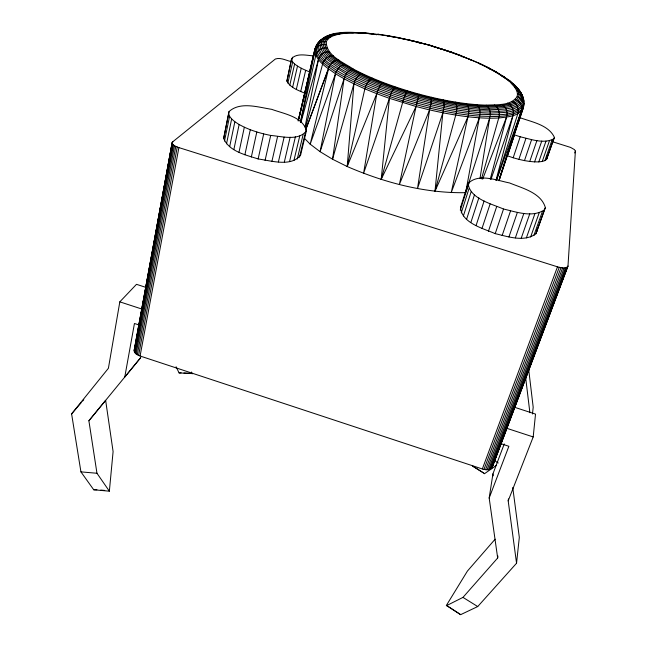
<?xml version="1.0" encoding="UTF-8"?>
<svg xmlns="http://www.w3.org/2000/svg" width="647" height="647" viewBox="0 0 647 647"><rect width="100%" height="100%" fill="white"/><g stroke="black" fill="none" stroke-linecap="round" stroke-linejoin="round"><path stroke-width="0.97" d="M304.842 93.233C298.372 90.354 290.366 87.83 286.888 81.142L291.627 58.562C297.046 52.682 306.775 55.553 313.86 55.893M511.607 141.556L498.966 180.675L523.164 108.3C525.453 101.167 522.655 93.022 517.204 88.121C506.326 77.68 492.602 69.827 478.796 63.309L480.931 64.255C448.711 49.52 414.29 39.564 379.207 34.639C366.226 33.094 353.003 31.962 339.998 33.976C334.903 35.1 328.636 36.442 326.258 41.699C326.209 55.917 343.371 62.29 353.391 69.1C374.192 80.058 396.498 87.887 419.11 94.163C441.036 99.945 463.454 104.458 486.172 105.146C496.435 104.499 510.346 106.197 517.099 96.71C518.708 91.397 514.502 86.771 511.081 83.253M517.099 96.71C521.288 97.956 524.199 102.388 523.528 106.739L521.628 109.658L498.966 180.675M291.465 61.675C286.362 60.608 280.701 57.195 275.363 59.006L172.28 142.178L134.147 350.48C134.301 353.537 137.576 355.09 140.084 356.004L482.338 468.97C485.452 469.892 489.933 470.676 492.124 467.627L567.985 265.998L575.393 151.066L574.439 149.611L570.517 147.395L552.514 141.733M468.121 183.57C469.876 198.718 491.712 203.902 503.536 209.021C516.403 211.949 532.538 217.982 544.467 209.774L545.364 207.614C541.135 192.709 522.355 188.22 509.553 182.955C497.131 180.521 478.279 172.822 468.121 183.57L460.478 207.598C461.893 223.207 483.139 228.383 495.222 233.64C507.992 236.608 524.288 242.431 535.918 233.777L545.364 207.614M465.678 192.669C424.844 193.388 384.472 182.64 347.204 166.53L353.909 83.843C355.154 79.589 357.759 74.745 362.409 73.661M419.11 94.163L416.061 106.504L381.18 179.405L389.421 98.32L391.758 91.696L394.848 86.73M466.39 103.666C469.601 107.143 469.091 112.538 467.967 116.775L434.986 191.237L442.88 112.796L444.182 105.906L443.527 99.937M495.125 539.194L467.417 571.075L446.398 605.39L460.656 614.65L477.729 606.554L516.549 563.23L508.186 500.851L533.201 436.935L535.522 414.096L514.122 407.141M516.549 563.23L519.315 537.374L512.747 487.482M532.473 414.015L533.193 407.23L528.696 369.518M300.386 122.251L314.677 51.655C320.192 24.562 360.177 33.426 379.207 34.639M499.662 177.965L523.164 108.3C527.054 93.217 512.683 81.619 500.956 75.376M517.543 93.766L520.423 95.141L522.598 97.414L523.342 98.797L522.93 102C513.184 114.559 493.871 110.605 479.912 110.936C454.348 108.906 429.204 103.261 404.682 95.893C381.884 88.712 359.303 80.179 338.802 67.741C330.722 61.659 317.265 54.987 318.55 43.082L320.346 40.284L321.688 39.507L324.705 38.747L327.851 39.103M508.186 500.851L508.437 498.91M446.325 605.762L462.969 597.383L497.672 557.997L497.931 556.024M353.391 69.1C348.515 69.641 345.28 74.365 344.075 78.772L332.55 159.235L347.204 166.53L376.772 93.702C378.083 89.658 379.571 84.983 383.315 82.557M223.652 138.45L229.038 111.551C240.28 101.32 258.282 107.248 271.732 109.343C283.426 113.67 303.152 116.727 306.403 130.864L300.588 155.054C291.352 167.29 270.947 160.674 258.137 158.952C245.852 154.908 229.216 151.568 223.652 138.45L229.038 111.551M431.403 97.285L431.128 103.059L429.568 109.917L417.509 188.512L442.88 112.796C461.262 116.274 479.985 118.927 498.74 117.997C507.208 116.913 518.433 116.703 523.164 108.3M497.672 557.997L489.172 498.028L492.941 473.847L504.264 443.907M492.124 467.627L492.885 463.77M479.993 178.54L489.625 118.231C490.984 113.759 490.289 107.952 486.172 105.146M376.772 93.702L363.59 173.339L389.421 98.32C370.78 91.745 352.364 84.15 335.51 73.734C327.39 67.951 317.176 62.047 314.677 51.655C315.76 46.746 321.147 43.503 325.991 44.716M460.656 614.65L447.239 605.916M483.592 472.989L472.609 466.066L484.433 473.515M145.987 287.414L136.493 284.324L119.824 301.842L108.405 368.272L71.607 413.894L80.932 471.881L93.734 489.779L109.359 491.178L113.096 451.574L105.639 400.331L88.89 420.776L96.969 473.264L109.359 491.178M134.147 350.48L172.28 142.178M134.236 351.361L172.118 142.809M135.191 346.889L135.555 344.908M135.919 342.926L136.282 340.937M137.188 335.979L137.552 333.998M138.458 329.04L139.372 324.082M139.728 322.101L140.642 317.143M140.997 315.162L141.361 313.172M141.725 311.191L142.089 309.209M142.995 304.252L143.359 302.27M144.265 297.313L144.629 295.331M145.535 290.374L145.899 288.384M146.262 286.403L147.168 281.445M147.532 279.464L147.896 277.482M148.802 272.524L149.166 270.535M150.072 265.577L150.436 263.596M150.8 261.614L151.705 256.657M152.069 254.675L152.975 249.718M153.339 247.736L153.703 245.747M154.609 240.789L154.973 238.808M156.606 229.887L156.97 227.906M157.876 222.948L158.24 220.959M159.146 216.001L160.052 211.043M160.416 209.062L160.78 207.08M161.143 205.099L161.507 203.109M162.413 198.152L162.777 196.17M163.683 191.213L164.047 189.231M164.953 184.274L165.317 182.292M165.681 180.311L166.586 175.353M166.95 173.364L167.314 171.382M168.22 166.425L168.584 164.443M170.759 152.546L171.123 150.557M171.487 148.575L172.757 141.636M134.608 352.259L172.717 144.208L172.264 143.488M465.856 191.682L479.322 117.827C480.559 113.476 480.486 107.823 476.75 104.693M135.255 353.133L173.477 144.944L172.717 144.208M136.153 353.974L174.504 145.672L173.477 144.944M137.285 354.75L175.774 146.368L174.504 145.672M138.604 355.429L177.246 147.015L175.774 146.368M140.084 356.004L178.887 147.597L177.246 147.015M305.02 126.99L318.429 59.589C319.561 54.696 324.624 51.024 329.638 51.849M345.514 64.563C340.508 64.66 336.691 69.172 335.51 73.734L320.095 151.689L332.55 159.235L353.909 83.843M224.493 141.054L229.58 116.29L228.706 113.799M226.515 143.82L231.65 118.967L229.58 116.29M229.669 146.675L234.861 121.741L231.65 118.967M233.874 149.514L239.131 124.523L234.861 121.741M238.994 152.247L244.331 127.216L239.131 124.523M389.421 98.32L416.061 106.504L399.369 184.524L429.568 109.917L442.88 112.796M244.881 154.787L250.284 129.732L244.331 127.216M251.327 157.051L256.81 131.996L250.284 129.732M467.967 116.775L451.218 192.628L479.322 117.827M258.137 158.952L263.693 133.921L256.81 131.996M265.068 160.432L270.697 135.441C281.906 136.347 298.469 141.281 306.403 130.864M286.888 81.142L291.627 58.562M291.934 60.05L292.581 57.211M287.858 83.051L292.654 62.007L291.643 60.179M271.894 161.451L277.579 136.517M289.799 85.113L294.62 64.004L292.654 62.007M300.588 122.234L315.785 55.432C316.893 50.515 322.166 47.077 327.115 48.113M347.204 166.53L364.868 88.849C366.153 84.725 368.151 79.888 372.437 78.174M292.638 87.264L297.507 66.099L294.62 64.004M298.461 120.374L315.081 48.29L316.108 46.681M278.388 161.96L284.138 137.115M296.318 89.44L301.235 68.226L297.507 66.099M315.081 48.29L298.154 120.997L314.677 51.655M284.348 161.96L290.139 137.204M300.701 91.567L305.675 70.321L301.235 68.226M289.581 161.459L295.396 136.808M523.941 103.423L522.954 106.868M298.954 118.587L302.432 104.013M302.893 102.072L304.98 93.322M305.449 91.381L308.231 79.718M310.083 71.946L310.778 69.027M293.924 160.472L299.763 135.935M496.006 180.424L512.925 115.708C514.511 110.969 512.246 105.154 507.563 103.156M297.264 159.041L303.103 134.616M305.837 130.476L306.298 128.551M299.496 157.213L305.335 132.91M490.248 179.187L506.536 117.147C508.065 112.473 506.245 106.601 501.684 104.361M499.896 177.076L512.909 137.277M305.392 128.163L322.618 64.069C323.759 59.249 328.514 55.294 333.569 55.868M434.986 191.237L455.747 115.093C456.782 110.928 457.752 105.898 455.253 102.072M300.952 122.372L318.429 59.589M381.18 179.405L403.081 100.916L406.85 90.62M481.497 178.839L498.74 117.997C500.188 113.411 498.91 107.539 494.526 105.032M460.276 210.089L469.439 181.581M461.254 212.903L468.994 188.657M465.986 191.714L489.625 118.231M463.389 215.952L471.194 191.601M466.633 219.139L474.51 194.707M496.281 180.489L517.843 113.726C519.46 108.955 516.856 103.229 512.117 101.45M470.903 222.366L478.861 197.861M344.075 78.772L320.095 151.689L310.188 144.168L304.341 138.223M476.071 225.536L484.118 200.974M519.153 118.555L522.614 108.017L521.676 110.831M481.975 228.537L490.119 203.934M488.428 231.27L496.661 206.652M520.196 136.784L514.519 134.883L507.563 155.862L513.184 157.763L520.196 136.784C530.823 139.145 543.343 144.176 553.727 138.887L554.422 137.431C548.688 124.855 531.737 121.992 519.784 117.617M513.184 157.763L518.886 159.356L525.946 138.393M495.222 233.64L503.536 209.021M518.886 159.356L524.466 160.602L531.583 139.671M502.129 235.573L510.523 210.979M524.466 160.602L529.764 161.451L536.913 140.561M490.976 179.373L512.925 115.708M529.764 161.451L534.592 161.879L541.765 141.046M508.914 236.996L517.374 212.442M534.592 161.879L538.797 161.887L545.987 141.119M515.352 237.87L523.868 213.381M538.797 161.887L542.251 161.459L549.449 140.763M542.251 161.459L544.863 160.626L552.053 140.011M544.863 160.626L546.553 159.421L553.727 138.887M546.553 159.421L554.422 137.431M521.239 238.161L529.788 213.753M526.375 237.878L534.956 213.55M530.613 237.028L539.202 212.806M533.824 235.645L542.396 211.529M535.918 233.777L544.467 209.774M496.443 180.513L521.256 111.235M335.51 73.734L310.188 144.168L328.514 68.93L305.877 129.343M574.706 152.967L575.393 151.066M305.853 129.335L328.328 68.808C329.485 64.102 333.82 59.864 338.874 60.131M482.338 468.97L557.479 266.823C560.69 267.567 565.001 269.128 567.783 266.653M483.956 469.423L559.259 267.324M485.549 469.698L560.998 267.68M487.07 469.787L562.639 267.89M488.477 469.698L564.135 267.947M489.722 469.423L565.429 267.842M490.758 468.978L566.489 267.583M491.574 468.371L567.282 267.187M492.407 466.762L567.985 265.998M489.172 498.028L508.874 446.293L500.382 443.502M482.646 179.17L506.536 117.147M430.231 45.516L451.137 51.938L461.562 55.796L462.128 56.928M419.086 43.236L419.766 42.662M515.295 99.29C519.501 100.706 522.299 105.259 521.628 109.658C509.739 118.401 493.645 116.306 479.742 116.153C453.693 114.163 428.055 108.429 403.081 100.916C379.862 93.589 356.861 84.87 336.028 72.108C327.786 65.881 314.118 58.926 315.582 46.77L318.178 42.508L321.397 40.122M134.35 349.647L134.835 348.87M321.688 39.507L319.933 42.273C319.561 57.348 337.831 64.231 348.377 71.445C370.48 83.172 394.201 91.51 418.261 98.182C441.577 104.329 465.428 109.117 489.593 109.764C500.422 109.036 515.238 110.783 522.186 100.576C523.682 96.16 520.576 92.481 518.336 89.043M460.478 207.598L461.821 205.495M523.617 105.129C513.815 117.989 494.154 114.05 479.985 114.406C454.032 112.4 428.492 106.682 403.599 99.201C380.468 91.898 357.54 83.22 336.763 70.531C328.563 64.344 314.927 57.47 316.343 45.371C320.111 39.58 327.447 33.66 334.806 35.221M176.089 366.752L179.073 372.915L192.402 373.578L183.934 373.012M93.734 489.779L96.896 489.722M179.073 372.915L181.111 372.826M88.89 420.776L140.755 357.565L124.758 377.096L134.447 323.484L139.833 325.255M71.607 413.894L81.223 402.669M82.501 401.172L83.786 399.676M317.434 43.891L319.052 42.686M419.693 42.419L408.451 40.057L417.533 42.265M484.393 473.774L496.605 465.209M440.591 48.654L460.971 55.901M333.537 34.776L335.987 33.636M376.279 34.776L378.519 34.275M397.687 37.761L398.997 37.914M324.139 38.189L322.352 38.941C327.439 35.997 333.957 32.593 339.998 33.976M331.935 34.752L327.705 36.515L324.705 38.747L323.031 41.424C322.829 56.095 340.589 62.719 350.884 69.739C372.381 81.101 395.446 89.197 418.835 95.683C441.497 101.66 464.683 106.326 488.178 107.006C498.74 106.318 513.128 108.057 519.994 98.198L520.423 95.141L519.468 91.769L517.204 88.121L514.478 86.981M342.514 32.827L341.333 33.248L344.172 33.126M387.173 35.852L388.92 36.078M450.741 52.043L451.444 52.092M358.325 32.649L369.963 33.62M335.656 33.959L338.494 33.604M460.567 55.634L471.703 60.179M353.359 32.876C343.88 32.706 330.423 32.245 324.648 41.424C324.527 55.868 341.996 62.363 352.154 69.278C373.311 80.438 396.004 88.404 419.013 94.785C441.311 100.673 464.117 105.259 487.24 105.946C497.648 105.275 511.801 107.006 518.611 97.325C520.414 89.682 512.885 84.086 507.83 79.686L506.552 79.363M469.957 59.403L480.341 63.697M361.341 32.86L369.13 33.232M80.932 471.881L96.969 473.264M100.795 490.078L104.701 490.426M343.751 32.673L346.218 33.191M369.308 33.49L373.165 33.919M352.259 32.479L350.003 32.496L361.309 33.021M486.981 67.304L497.252 72.65L504.854 77.826L502.533 76.395M377.031 34.348L378.875 34.623M377.783 34.178L388.386 35.739M326.258 41.699L321.438 41.715L317.345 44.125C316.812 59.524 335.453 66.649 346.194 74.017C368.717 86.019 392.915 94.543 417.461 101.353C441.246 107.62 465.581 112.481 490.24 113.088C501.271 112.327 516.419 114.026 523.415 103.536L523.827 100.293L523.342 98.797M494.405 71.34L496.435 71.979L497.899 73.54M387.796 35.658L398.609 37.599M389.082 36.2L394.824 37.243M398.172 37.55L409.316 40.114M399.644 38.181L407.473 39.847M263.693 133.921L270.697 135.441M330.73 36.936L326.209 36.725L323.16 38.99L321.438 41.715C321.155 56.596 339.182 63.349 349.615 70.466C371.427 82.015 394.84 90.24 418.585 96.824C441.586 102.897 465.12 107.62 488.97 108.292C499.67 107.588 514.284 109.327 521.199 99.29L521.619 96.185L520.641 92.747L516.654 90.499M408.799 39.815L430.32 45.379L441.068 48.962L431.161 45.961M416.061 106.504L429.568 109.917M419.345 42.71L430.312 45.322M178.887 147.597L557.479 266.823M119.824 301.842L141.636 308.967M506.148 428.096L533.201 436.935M441.95 49.253L450.773 52.197M305.675 70.321L309.856 71.979M461.901 56.24L466.358 58.036M468.137 58.748L470.806 59.823M470.644 59.419L471.226 59.678M461.109 55.585L461.562 55.796M502.145 75.634L509.982 81.053L516.282 87.418M479.621 63.382L488.776 67.814M481.789 64.676L489.488 68.428L490.038 69.261M487.935 67.434L496.435 71.979M495.473 71.534L504.118 76.88M462.969 597.383L477.729 606.554M494.203 460.429L498.239 462.985M508.566 80.471L510.79 82.056M508.987 80.252L509.982 81.053M513.686 84.272L515.627 86.188M520.398 92.853L522.8 96.71M191.431 372.025L192.248 373.788M492.941 473.847L493.216 475.828M547.03 156.056L547.281 157.876M525.679 377.872L529.893 412.721M536.695 229.766L536.856 231.505M300.523 152.635L300.588 155.054"/></g></svg>
